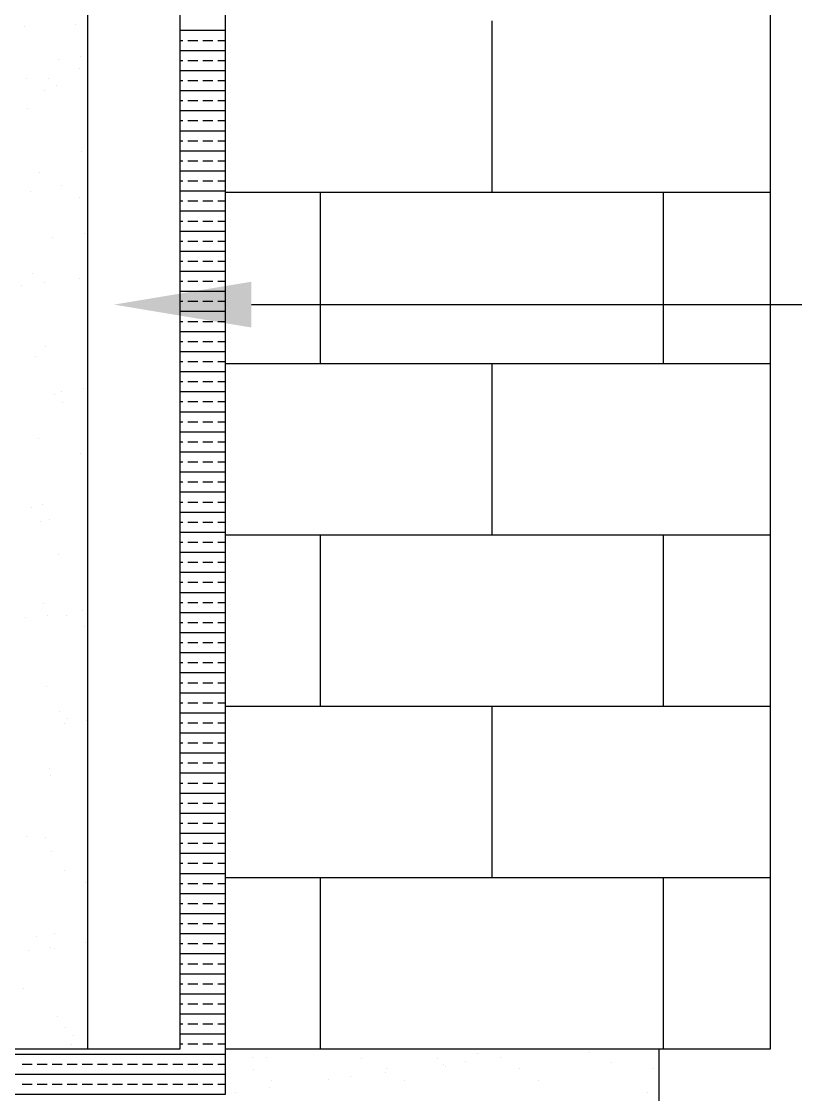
# Model space of a CAD drawing. Header units: metres. Extents: x -54 to 177, y -43 to 77.
# Drawn here: x 28.0763 to 28.4224, y 9.083 to 9.563 of the extents above; entities that cross this region are included whole.
import ezdxf

# ---------------------------------------------------------------- set-up
doc = ezdxf.new("R2010")
doc.units = ezdxf.units.M
doc.header["$LTSCALE"] = 2
doc.header["$MEASUREMENT"] = 0

# ---------------------------------------------------------------- blocks, each defined once
blk = doc.blocks.new('A$C64980A76')
at = {"color": 0}
for p, q in [((95.4542, 8.7976), (95.4542, 19.5578)), ((95.4542, 8.7976), (95.4542, 19.5578)), ((94.7961, 19.3634), (94.7961, 9.0143)), ((95.2375, 9.0143), (95.2375, 19.3411)), ((95.2375, 9.0143), (95.2375, 19.3411)), ((98.0487, 9.0143), (98.0487, 19.3411)), ((96.7228, 13.094), (96.7228, 13.91)), ((94.4983, 13.8857), (94.4983, 13.8857)), ((94.7386, 13.8938), (94.7386, 13.8938)), ((95.2375, 13.8654), (95.4542, 13.8654)), ((95.2375, 13.8175), (95.2503, 13.8175)), ((95.2742, 13.8175), (95.322, 13.8175)), ((95.3459, 13.8175), (95.3937, 13.8175)), ((95.4176, 13.8175), (95.4542, 13.8175)), ((95.2375, 13.7697), (95.4542, 13.7697)), ((94.6574, 13.7274), (94.6574, 13.7274)), ((94.7636, 13.7414), (94.7636, 13.7414)), ((95.2375, 13.7219), (95.2503, 13.7219)), ((95.2742, 13.7219), (95.322, 13.7219)), ((95.3459, 13.7219), (95.3937, 13.7219)), ((95.4176, 13.7219), (95.4542, 13.7219)), ((94.7571, 13.6814), (94.7571, 13.6814)), ((95.2375, 13.6741), (95.4542, 13.6741)), ((94.5076, 13.6351), (94.5076, 13.6351)), ((94.6101, 13.6357), (94.6101, 13.6357)), ((94.6477, 13.6013), (94.6477, 13.6013)), ((95.2375, 13.6263), (95.2503, 13.6263)), ((95.2742, 13.6263), (95.322, 13.6263)), ((95.3459, 13.6263), (95.3937, 13.6263)), ((95.4176, 13.6263), (95.4542, 13.6263)), ((94.5937, 13.5803), (94.5937, 13.5803)), ((95.2375, 13.5785), (95.4542, 13.5785)), ((95.2375, 13.5307), (95.2503, 13.5307)), ((95.2742, 13.5307), (95.322, 13.5307)), ((95.3459, 13.5307), (95.3937, 13.5307)), ((95.4176, 13.5307), (95.4542, 13.5307)), ((94.5111, 13.4927), (94.5111, 13.4927)), ((95.2375, 13.4829), (95.4542, 13.4829)), ((95.2375, 13.4351), (95.2503, 13.4351)), ((95.2742, 13.4351), (95.322, 13.4351)), ((95.3459, 13.4351), (95.3937, 13.4351)), ((95.4176, 13.4351), (95.4542, 13.4351)), ((95.2375, 13.3873), (95.4542, 13.3873)), ((95.2375, 13.3395), (95.2503, 13.3395)), ((95.2375, 13.2917), (95.4542, 13.2917)), ((95.2742, 13.3395), (95.322, 13.3395)), ((95.3459, 13.3395), (95.3937, 13.3395)), ((95.4176, 13.3395), (95.4542, 13.3395)), ((94.77, 13.2884), (94.77, 13.2884)), ((95.2375, 13.2438), (95.2503, 13.2438)), ((95.2742, 13.2438), (95.322, 13.2438)), ((95.3459, 13.2438), (95.3937, 13.2438)), ((95.4176, 13.2438), (95.4542, 13.2438)), ((95.2375, 13.196), (95.4542, 13.196)), ((94.5684, 13.1875), (94.5684, 13.1875)), ((95.2375, 13.1482), (95.2503, 13.1482)), ((95.2742, 13.1482), (95.322, 13.1482)), ((95.3459, 13.1482), (95.3937, 13.1482)), ((95.4176, 13.1482), (95.4542, 13.1482)), ((94.524, 13.0996), (94.524, 13.0996)), ((94.6724, 13.1243), (94.6724, 13.1243)), ((95.2375, 13.1004), (95.4542, 13.1004)), ((95.4542, 13.094), (98.0487, 13.094)), ((95.9068, 12.2781), (95.9068, 13.094)), ((97.5387, 12.2781), (97.5387, 13.094)), ((94.7584, 13.0695), (94.7584, 13.0695)), ((95.2375, 13.0526), (95.2503, 13.0526)), ((95.2742, 13.0526), (95.322, 13.0526)), ((95.3459, 13.0526), (95.3937, 13.0526)), ((95.4176, 13.0526), (95.4542, 13.0526)), ((95.2375, 13.0048), (95.4542, 13.0048)), ((95.2375, 12.957), (95.2503, 12.957)), ((95.2742, 12.957), (95.322, 12.957)), ((95.3459, 12.957), (95.3937, 12.957)), ((95.4176, 12.957), (95.4542, 12.957)), ((94.7828, 12.8953), (94.7828, 12.8953)), ((95.2375, 12.9092), (95.4542, 12.9092)), ((94.6301, 12.8765), (94.6301, 12.8765)), ((95.2375, 12.8614), (95.2503, 12.8614)), ((95.2742, 12.8614), (95.322, 12.8614)), ((95.3459, 12.8614), (95.3937, 12.8614)), ((95.4176, 12.8614), (95.4542, 12.8614)), ((95.2375, 12.8136), (95.4542, 12.8136)), ((95.2375, 12.7658), (95.2503, 12.7658)), ((95.2742, 12.7658), (95.322, 12.7658)), ((95.3459, 12.7658), (95.3937, 12.7658)), ((95.4176, 12.7658), (95.4542, 12.7658)), ((94.5368, 12.7066), (94.5368, 12.7066)), ((94.7565, 12.6841), (94.7565, 12.6841)), ((95.2375, 12.7179), (95.4542, 12.7179)), ((94.4845, 12.6483), (94.4845, 12.6483)), ((94.5906, 12.6623), (94.5906, 12.6623)), ((95.2375, 12.6701), (95.2503, 12.6701)), ((95.2742, 12.6701), (95.322, 12.6701)), ((95.3459, 12.6701), (95.3937, 12.6701)), ((95.4176, 12.6701), (95.4542, 12.6701)), ((95.2375, 12.6223), (95.4542, 12.6223)), ((95.2375, 12.5745), (95.2503, 12.5745)), ((95.2375, 12.5267), (95.4542, 12.5267)), ((95.2742, 12.5745), (95.322, 12.5745)), ((95.3459, 12.5745), (95.3937, 12.5745)), ((95.4176, 12.5745), (95.4542, 12.5745)), ((94.7957, 12.5023), (94.7957, 12.5023)), ((95.2375, 12.4789), (95.2503, 12.4789)), ((95.2742, 12.4789), (95.322, 12.4789)), ((95.3459, 12.4789), (95.3937, 12.4789)), ((95.4176, 12.4789), (95.4542, 12.4789)), ((95.2375, 12.4311), (95.4542, 12.4311)), ((95.2375, 12.3833), (95.2503, 12.3833)), ((95.2742, 12.3833), (95.322, 12.3833)), ((95.3459, 12.3833), (95.3937, 12.3833)), ((95.4176, 12.3833), (95.4542, 12.3833)), ((94.5976, 12.3603), (94.5976, 12.3603)), ((95.2375, 12.3355), (95.4542, 12.3355)), ((94.5497, 12.3135), (94.5497, 12.3135)), ((95.2375, 12.2877), (95.2503, 12.2877)), ((95.2742, 12.2877), (95.322, 12.2877)), ((95.3459, 12.2877), (95.3937, 12.2877)), ((95.4176, 12.2877), (95.4542, 12.2877)), ((95.4542, 12.2781), (98.0487, 12.2781)), ((96.7228, 11.4622), (96.7228, 12.2781)), ((95.2375, 12.2399), (95.4542, 12.2399)), ((95.2375, 12.192), (95.2503, 12.192)), ((95.2742, 12.192), (95.322, 12.192)), ((95.3459, 12.192), (95.3937, 12.192)), ((95.4176, 12.192), (95.4542, 12.192)), ((94.638, 12.1283), (94.638, 12.1283)), ((94.6725, 12.1449), (94.6725, 12.1449)), ((94.7787, 12.1589), (94.7787, 12.1589)), ((95.2375, 12.1442), (95.4542, 12.1442)), ((94.6756, 12.0939), (94.6756, 12.0939)), ((95.2375, 12.0964), (95.2503, 12.0964)), ((95.2742, 12.0964), (95.322, 12.0964)), ((95.3459, 12.0964), (95.3937, 12.0964)), ((95.4176, 12.0964), (95.4542, 12.0964)), ((95.2375, 12.0486), (95.4542, 12.0486)), ((95.2375, 12.0008), (95.2503, 12.0008)), ((95.2742, 12.0008), (95.322, 12.0008)), ((95.3459, 12.0008), (95.3937, 12.0008)), ((95.4176, 12.0008), (95.4542, 12.0008)), ((94.5625, 11.9205), (94.5625, 11.9205)), ((95.2375, 11.953), (95.4542, 11.953)), ((95.2375, 11.9052), (95.2503, 11.9052)), ((95.2742, 11.9052), (95.322, 11.9052)), ((95.3459, 11.9052), (95.3937, 11.9052)), ((95.4176, 11.9052), (95.4542, 11.9052)), ((94.7623, 11.8495), (94.7623, 11.8495)), ((95.2375, 11.8574), (95.4542, 11.8574)), ((95.2375, 11.8096), (95.2503, 11.8096)), ((95.2742, 11.8096), (95.322, 11.8096)), ((95.3459, 11.8096), (95.3937, 11.8096)), ((95.4176, 11.8096), (95.4542, 11.8096)), ((95.2375, 11.7618), (95.4542, 11.7618)), ((95.2375, 11.714), (95.2503, 11.714)), ((95.2742, 11.714), (95.322, 11.714)), ((95.3459, 11.714), (95.3937, 11.714)), ((95.4176, 11.714), (95.4542, 11.714)), ((95.2375, 11.6661), (95.4542, 11.6661)), ((94.5835, 11.6051), (94.5835, 11.6051)), ((95.2375, 11.6183), (95.2503, 11.6183)), ((95.2742, 11.6183), (95.322, 11.6183)), ((95.3459, 11.6183), (95.3937, 11.6183)), ((95.4176, 11.6183), (95.4542, 11.6183)), ((94.5314, 11.5908), (94.5314, 11.5908)), ((95.2375, 11.5705), (95.4542, 11.5705)), ((94.5754, 11.5274), (94.5754, 11.5274)), ((94.6174, 11.536), (94.6174, 11.536)), ((95.2375, 11.5227), (95.2503, 11.5227)), ((95.2742, 11.5227), (95.322, 11.5227)), ((95.3459, 11.5227), (95.3937, 11.5227)), ((95.4176, 11.5227), (95.4542, 11.5227)), ((95.2375, 11.4749), (95.4542, 11.4749)), ((95.4542, 11.4622), (98.0487, 11.4622)), ((95.9068, 10.6462), (95.9068, 11.4622)), ((97.5387, 10.6462), (97.5387, 11.4622)), ((95.2375, 11.4271), (95.2503, 11.4271)), ((95.2742, 11.4271), (95.322, 11.4271)), ((95.3459, 11.4271), (95.3937, 11.4271)), ((95.4176, 11.4271), (95.4542, 11.4271)), ((94.658, 11.3691), (94.658, 11.3691)), ((95.2375, 11.3793), (95.4542, 11.3793)), ((95.2375, 11.3315), (95.2503, 11.3315)), ((95.2742, 11.3315), (95.322, 11.3315)), ((95.3459, 11.3315), (95.3937, 11.3315)), ((95.4176, 11.3315), (95.4542, 11.3315)), ((95.2375, 11.2837), (95.4542, 11.2837)), ((95.2375, 11.2359), (95.2503, 11.2359)), ((95.2742, 11.2359), (95.322, 11.2359)), ((95.3459, 11.2359), (95.3937, 11.2359)), ((95.4176, 11.2359), (95.4542, 11.2359)), ((95.2375, 11.1881), (95.4542, 11.1881)), ((94.5882, 11.1344), (94.5882, 11.1344)), ((94.7716, 11.1017), (94.7716, 11.1017)), ((95.2375, 11.1402), (95.2503, 11.1402)), ((95.2742, 11.1402), (95.322, 11.1402)), ((95.3459, 11.1402), (95.3937, 11.1402)), ((95.4176, 11.1402), (95.4542, 11.1402)), ((94.4996, 11.0659), (94.4996, 11.0659)), ((94.6058, 11.0799), (94.6058, 11.0799)), ((94.6961, 11.08), (94.6961, 11.08)), ((95.2375, 11.0924), (95.4542, 11.0924)), ((95.2375, 11.0446), (95.2503, 11.0446)), ((95.2742, 11.0446), (95.322, 11.0446)), ((95.3459, 11.0446), (95.3937, 11.0446)), ((95.4176, 11.0446), (95.4542, 11.0446)), ((94.7821, 11.0252), (94.7821, 11.0252)), ((95.2375, 10.9968), (95.4542, 10.9968)), ((95.2375, 10.949), (95.2503, 10.949)), ((95.2742, 10.949), (95.322, 10.949)), ((95.3459, 10.949), (95.3937, 10.949)), ((95.4176, 10.949), (95.4542, 10.949)), ((95.2375, 10.9012), (95.4542, 10.9012)), ((95.2375, 10.8534), (95.2503, 10.8534)), ((95.2742, 10.8534), (95.322, 10.8534)), ((95.3459, 10.8534), (95.3937, 10.8534)), ((95.4176, 10.8534), (95.4542, 10.8534)), ((95.2375, 10.8056), (95.4542, 10.8056)), ((94.6011, 10.7414), (94.6011, 10.7414)), ((95.2375, 10.7578), (95.2503, 10.7578)), ((95.2742, 10.7578), (95.322, 10.7578)), ((95.3459, 10.7578), (95.3937, 10.7578)), ((95.4176, 10.7578), (95.4542, 10.7578)), ((95.2375, 10.71), (95.4542, 10.71)), ((95.2375, 10.6622), (95.2503, 10.6622)), ((95.2742, 10.6622), (95.322, 10.6622)), ((95.3459, 10.6622), (95.3937, 10.6622)), ((95.4176, 10.6622), (95.4542, 10.6622)), ((95.4542, 10.6462), (98.0487, 10.6462)), ((96.7228, 9.8303), (96.7228, 10.6462)), ((94.6659, 10.6209), (94.6659, 10.6209)), ((94.7035, 10.5865), (94.7035, 10.5865)), ((95.2375, 10.6144), (95.4542, 10.6144)), ((94.6877, 10.5625), (94.6877, 10.5625)), ((94.7939, 10.5765), (94.7939, 10.5765)), ((95.2375, 10.5665), (95.2503, 10.5665)), ((95.2742, 10.5665), (95.322, 10.5665)), ((95.3459, 10.5665), (95.3937, 10.5665)), ((95.4176, 10.5665), (95.4542, 10.5665)), ((95.2375, 10.5187), (95.4542, 10.5187)), ((95.2375, 10.4709), (95.2503, 10.4709)), ((95.2742, 10.4709), (95.322, 10.4709)), ((95.3459, 10.4709), (95.3937, 10.4709)), ((95.4176, 10.4709), (95.4542, 10.4709)), ((95.2375, 10.4231), (95.4542, 10.4231)), ((94.6139, 10.3483), (94.6139, 10.3483)), ((95.2375, 10.3753), (95.2503, 10.3753)), ((95.2375, 10.3275), (95.4542, 10.3275)), ((95.2742, 10.3753), (95.322, 10.3753)), ((95.3459, 10.3753), (95.3937, 10.3753)), ((95.4176, 10.3753), (95.4542, 10.3753)), ((94.6213, 10.3159), (94.6213, 10.3159)), ((95.2375, 10.2797), (95.2503, 10.2797)), ((95.2742, 10.2797), (95.322, 10.2797)), ((95.3459, 10.2797), (95.3937, 10.2797)), ((95.4176, 10.2797), (95.4542, 10.2797)), ((95.2375, 10.2319), (95.4542, 10.2319)), ((95.2375, 10.1841), (95.2503, 10.1841)), ((95.2742, 10.1841), (95.322, 10.1841)), ((95.3459, 10.1841), (95.3937, 10.1841)), ((95.4176, 10.1841), (95.4542, 10.1841)), ((95.2375, 10.1363), (95.4542, 10.1363)), ((95.2375, 10.0885), (95.2503, 10.0885)), ((95.2742, 10.0885), (95.322, 10.0885)), ((95.3459, 10.0885), (95.3937, 10.0885)), ((95.4176, 10.0885), (95.4542, 10.0885)), ((94.5084, 10.0243), (94.5084, 10.0243)), ((94.5987, 10.0226), (94.5987, 10.0226)), ((95.2375, 10.0406), (95.4542, 10.0406)), ((95.2375, 9.9928), (95.2503, 9.9928)), ((95.2742, 9.9928), (95.322, 9.9928)), ((95.3459, 9.9928), (95.3937, 9.9928)), ((95.4176, 9.9928), (95.4542, 9.9928)), ((94.6268, 9.9553), (94.6268, 9.9553)), ((95.2375, 9.945), (95.4542, 9.945)), ((95.2375, 9.8972), (95.2503, 9.8972)), ((95.2742, 9.8972), (95.322, 9.8972)), ((95.3459, 9.8972), (95.3937, 9.8972)), ((95.4176, 9.8972), (95.4542, 9.8972)), ((94.6858, 9.8617), (94.6858, 9.8617)), ((95.2375, 9.8494), (95.4542, 9.8494)), ((95.4542, 9.8303), (98.0487, 9.8303)), ((95.9068, 9.0143), (95.9068, 9.8303)), ((97.5387, 9.0143), (97.5387, 9.8303)), ((94.7861, 9.8051), (94.7861, 9.8051)), ((95.2375, 9.8016), (95.2503, 9.8016)), ((95.2742, 9.8016), (95.322, 9.8016)), ((95.3459, 9.8016), (95.3937, 9.8016)), ((95.4176, 9.8016), (95.4542, 9.8016)), ((95.2375, 9.7538), (95.4542, 9.7538)), ((95.2375, 9.706), (95.2503, 9.706)), ((95.2742, 9.706), (95.322, 9.706)), ((95.3459, 9.706), (95.3937, 9.706)), ((95.4176, 9.706), (95.4542, 9.706)), ((95.2375, 9.6582), (95.4542, 9.6582)), ((95.2375, 9.6104), (95.2503, 9.6104)), ((95.2742, 9.6104), (95.322, 9.6104)), ((95.3459, 9.6104), (95.3937, 9.6104)), ((95.4176, 9.6104), (95.4542, 9.6104)), ((94.6396, 9.5622), (94.6396, 9.5622)), ((95.2375, 9.5626), (95.4542, 9.5626)), ((94.5551, 9.5464), (94.5551, 9.5464)), ((94.7868, 9.5192), (94.7868, 9.5192)), ((95.2375, 9.5147), (95.2503, 9.5147)), ((95.2742, 9.5147), (95.322, 9.5147)), ((95.3459, 9.5147), (95.3937, 9.5147)), ((95.4176, 9.5147), (95.4542, 9.5147)), ((94.5147, 9.4834), (94.5147, 9.4834)), ((94.6209, 9.4974), (94.6209, 9.4974)), ((94.6411, 9.4916), (94.6411, 9.4916)), ((95.2375, 9.4669), (95.4542, 9.4669)), ((95.2375, 9.4191), (95.2503, 9.4191)), ((95.2742, 9.4191), (95.322, 9.4191)), ((95.3459, 9.4191), (95.3937, 9.4191)), ((95.4176, 9.4191), (95.4542, 9.4191)), ((95.2375, 9.3713), (95.4542, 9.3713)), ((95.2375, 9.3235), (95.2503, 9.3235)), ((95.2742, 9.3235), (95.322, 9.3235)), ((95.3459, 9.3235), (95.3937, 9.3235)), ((95.4176, 9.3235), (95.4542, 9.3235)), ((94.4907, 9.2996), (94.4907, 9.2996)), ((95.2375, 9.2757), (95.4542, 9.2757)), ((95.2375, 9.2279), (95.2503, 9.2279)), ((95.2742, 9.2279), (95.322, 9.2279)), ((95.3459, 9.2279), (95.3937, 9.2279)), ((95.4176, 9.2279), (95.4542, 9.2279)), ((94.6525, 9.1692), (94.6525, 9.1692)), ((95.2375, 9.1801), (95.4542, 9.1801)), ((94.6938, 9.1135), (94.6938, 9.1135)), ((95.2375, 9.1323), (95.2503, 9.1323)), ((95.2742, 9.1323), (95.322, 9.1323)), ((95.3459, 9.1323), (95.3937, 9.1323)), ((95.4176, 9.1323), (95.4542, 9.1323)), ((94.7314, 9.0791), (94.7314, 9.0791)), ((95.2375, 9.0845), (95.4542, 9.0845)), ((91.8718, 9.0143), (95.2375, 9.0143)), ((91.8718, 9.0143), (95.2375, 9.0143)), ((94.7199, 9.0356), (94.7199, 9.0356)), ((95.2375, 9.0367), (95.2503, 9.0367)), ((95.2742, 9.0367), (95.322, 9.0367)), ((95.3459, 9.0367), (95.3937, 9.0367)), ((95.4176, 9.0367), (95.4542, 9.0367)), ((95.4542, 9.0143), (98.0487, 9.0143)), ((97.0407, 9.0103), (97.0407, 9.0103)), ((97.5164, 9.0143), (97.5164, 7.7649)), ((91.8718, 8.9888), (95.4542, 8.9888)), ((95.581, 8.9716), (95.581, 8.9716)), ((95.6468, 8.9731), (95.6468, 8.9731)), ((96.1028, 8.9691), (96.1028, 8.9691)), ((96.463, 8.9661), (96.463, 8.9661)), ((96.5978, 8.952), (96.5978, 8.952)), ((96.6538, 8.989), (96.6538, 8.989)), ((96.7637, 8.9738), (96.7637, 8.9738)), ((97.1877, 8.9958), (97.1877, 8.9958)), ((97.2913, 8.948), (97.2913, 8.948)), ((94.4853, 8.941), (94.5331, 8.941)), ((94.557, 8.941), (94.6048, 8.941)), ((94.6287, 8.941), (94.6765, 8.941)), ((94.7005, 8.941), (94.7483, 8.941)), ((94.7722, 8.941), (94.82, 8.941)), ((94.8439, 8.941), (94.8917, 8.941)), ((94.9156, 8.941), (94.9634, 8.941)), ((94.9873, 8.941), (95.0351, 8.941)), ((95.059, 8.941), (95.1068, 8.941)), ((95.1307, 8.941), (95.1785, 8.941)), ((95.2024, 8.941), (95.2503, 8.941)), ((95.2742, 8.941), (95.322, 8.941)), ((95.3459, 8.941), (95.3937, 8.941)), ((95.4176, 8.941), (95.4542, 8.941)), ((95.5855, 8.9167), (95.5855, 8.9167)), ((96.2146, 8.9015), (96.2146, 8.9015)), ((96.2207, 8.9179), (96.2207, 8.9179)), ((96.4917, 8.938), (96.4917, 8.938)), ((96.5006, 8.9316), (96.5006, 8.9316)), ((96.8559, 8.919), (96.8559, 8.919)), ((97.4912, 8.9202), (97.4912, 8.9202)), ((91.8718, 8.8932), (95.4542, 8.8932)), ((94.4853, 8.8454), (94.5331, 8.8454)), ((94.557, 8.8454), (94.6048, 8.8454)), ((94.6287, 8.8454), (94.6765, 8.8454)), ((94.7005, 8.8454), (94.7483, 8.8454)), ((94.7722, 8.8454), (94.82, 8.8454)), ((94.8439, 8.8454), (94.8917, 8.8454)), ((94.9156, 8.8454), (94.9634, 8.8454)), ((94.9873, 8.8454), (95.0351, 8.8454)), ((95.059, 8.8454), (95.1068, 8.8454)), ((95.1307, 8.8454), (95.1785, 8.8454)), ((95.2024, 8.8454), (95.2503, 8.8454)), ((95.2742, 8.8454), (95.322, 8.8454)), ((95.3459, 8.8454), (95.3937, 8.8454)), ((95.4176, 8.8454), (95.4542, 8.8454)), ((95.6715, 8.8619), (95.6715, 8.8619)), ((95.9426, 8.8657), (95.9426, 8.8657)), ((96.0488, 8.8797), (96.0488, 8.8797)), ((96.3067, 8.8631), (96.3067, 8.8631)), ((96.9419, 8.8642), (96.9419, 8.8642)), ((91.8718, 8.7976), (95.4542, 8.7976)), ((91.8718, 8.7976), (95.4542, 8.7976)), ((95.4997, 8.8074), (95.4997, 8.8074)), ((95.6655, 8.8292), (95.6655, 8.8292)), ((97.4635, 8.8045), (97.4635, 8.8045))]:
    blk.add_line(p, q, dxfattribs=at)
blk.add_lwpolyline([(95.5776, 12.5587), (98.3801, 12.5587)], dxfattribs=at)
blk.add_solid([(95.5776, 12.4496), (94.9232, 12.5587), (95.5776, 12.6678)], dxfattribs=at)

msp = doc.modelspace()

# ---------------------------------------------------------------- block references
at = {"xscale": 0.0939071323985137, "yscale": 0.0939071323985137, "zscale": 0.0939071323985137, "rotation": 359.9999780247499}
msp.add_blockref('A$C64980A76', (19.2037, 8.25697), dxfattribs=at)

doc.saveas('drawing.dxf')
